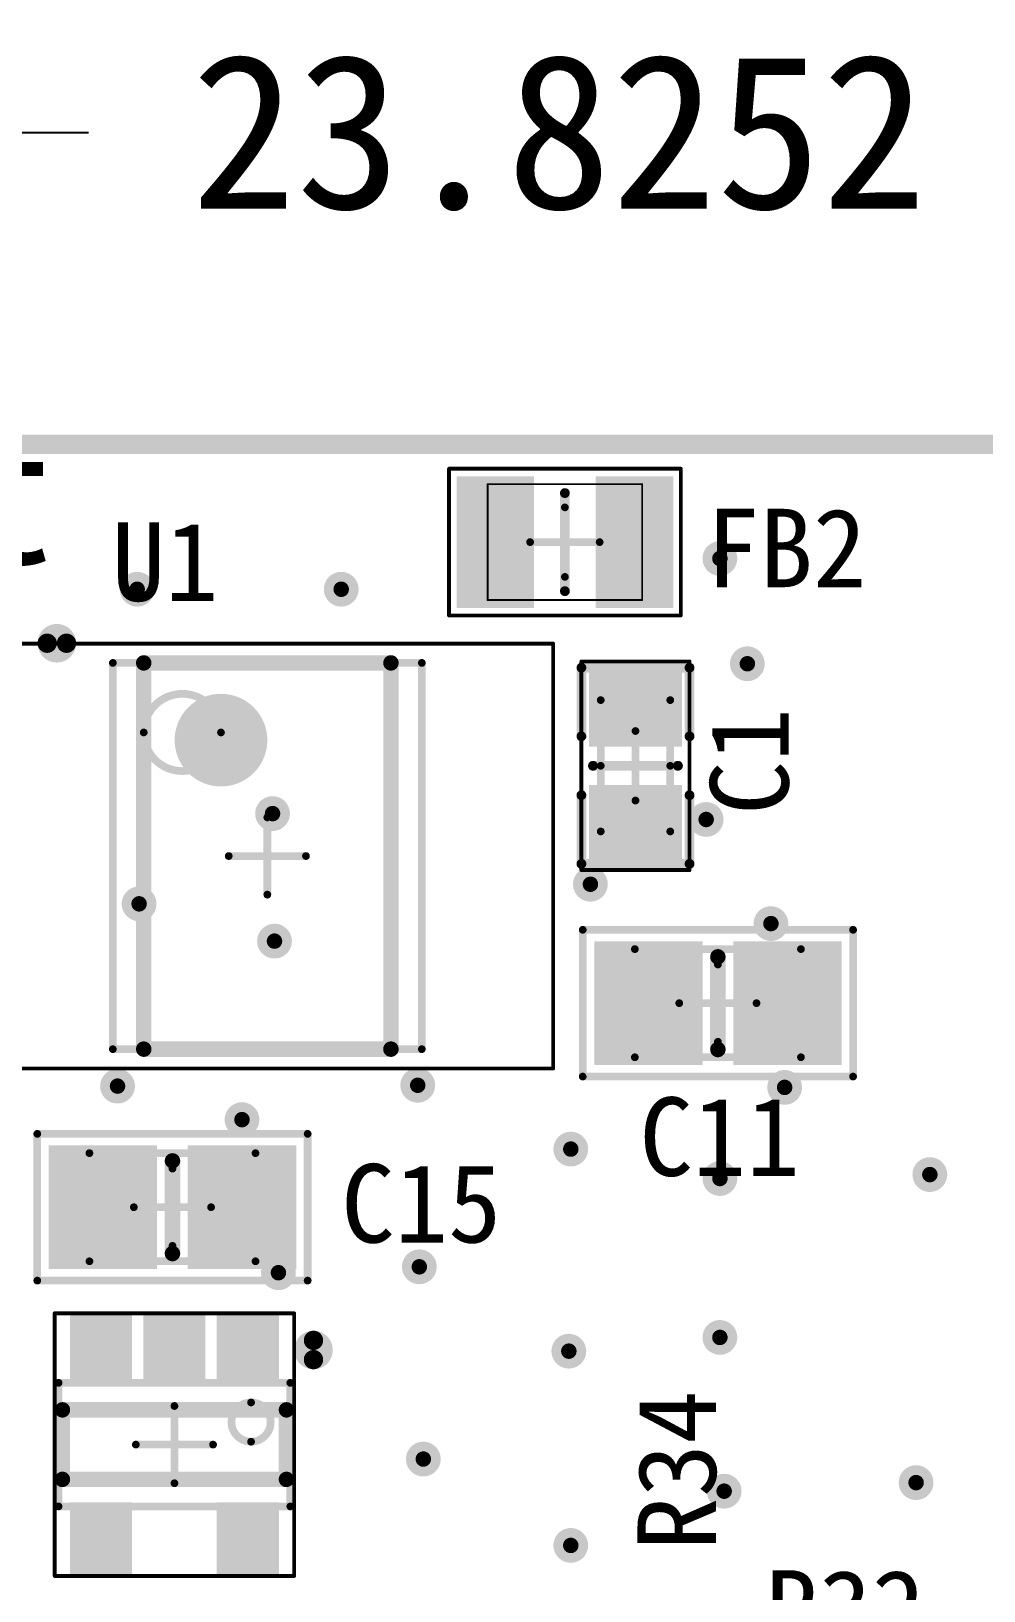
# Model space of a CAD drawing. Extents: x 75 to 173, y 40 to 188.
# Drawn here: x 137.37 to 149.7, y 88.85 to 109.04 of the extents above; entities that cross this region are included whole.
import ezdxf

# ---------------------------------------------------------------- set-up
doc = ezdxf.new("R2010")
doc.units = 0
doc.header["$MEASUREMENT"] = 0
doc.layers.get('0').update_dxf_attribs({"linetype": 'CONTINUOUS'})
doc.layers.get('Defpoints').update_dxf_attribs({"linetype": 'CONTINUOUS'})
for name, color, linetype in [('DRILLDRAWING', 1, 'CONTINUOUS'), ('KEEPOUTLAYER', 6, 'CONTINUOUS'), ('MECHANICAL13', 56, 'CONTINUOUS'), ('MECHANICAL15', 56, 'CONTINUOUS'), ('MULTILAYER', 9, 'CONTINUOUS'), ('TOPOVERLAY', 2, 'CONTINUOUS'), ('TOPPASTE', 8, 'CONTINUOUS'), ('TOPSOLDER', 216, 'CONTINUOUS')]:
    doc.layers.add(name, color=color, linetype=linetype)
doc.dimstyles.get("Standard").update_dxf_attribs({"dimtxt": 0.18, "dimasz": 0.18, "dimexe": 0.18, "dimexo": 0.0625, "dimgap": 0.09, "dimtad": 0, "dimtih": 1, "dimtoh": 1, "dimdec": 4, "dimzin": 0, "dimdsep": 46, "dimtxsty": 'STANDARD', "dimcen": 0.09, "dimadec": 0, "dimazin": 0, "dimtfac": 1, "dimtdec": 4, "dimtofl": 0, "dimtmove": 0, "dimatfit": 0, "dimfxl": 1, "dimtolj": 1, "dimtzin": 0, "dimarcsym": 0})

# ---------------------------------------------------------------- blocks, each defined once
blk = doc.blocks.new('SOT_23_5PIN_9')
at = {"layer": 'MECHANICAL13', "const_width": 0.1}
for points in [[(-0.79992, -1.500104), (-0.79992, 1.499918)], [(0.800082, 1.499918), (-0.79992, 1.499918)], [(0.800082, -1.500104), (0.800082, 1.499918)], [(0.800082, -1.500104), (-0.79992, -1.500104)]]:
    blk.add_lwpolyline(points, dxfattribs=at)
at = {"layer": 'MECHANICAL13'}
for points, const_width in [([(-0.824918, 1.499918, 1), (-0.774921, 1.499918, 1)], 0.05), ([(-0.824918, 1.499918, 1), (-0.774921, 1.499918, 1)], 0.05), ([(0.775084, 1.499918, 1), (0.825081, 1.499918, 1)], 0.05), ([(0.775084, 1.499918, 1), (0.825081, 1.499918, 1)], 0.05), ([(-0.03792, 0.991918, 1), (-0.54592, 0.991918, 1)], 0.1), ([(-0.570918, 0.991918, 1), (-0.520921, 0.991918, 1)], 0.05), ([(-0.062918, 0.991918, 1), (-0.012921, 0.991918, 1)], 0.05), ([(-0.824918, -1.500104, 1), (-0.774921, -1.500104, 1)], 0.05), ([(-0.824918, -1.500104, 1), (-0.774921, -1.500104, 1)], 0.05), ([(0.775084, -1.500104, 1), (0.825081, -1.500104, 1)], 0.05), ([(0.775084, -1.500104, 1), (0.825081, -1.500104, 1)], 0.05)]:
    blk.add_lwpolyline(points, format="xyb", close=True, dxfattribs=dict(at, const_width=const_width))
at = {"layer": 'MECHANICAL15'}
for points, const_width in [([(1.700002, 1.549999), (-1.699999, 1.549999)], 0.05), ([(-1.699999, -1.549999), (-1.699999, 1.549999)], 0.05), ([(1.700002, -1.549999), (1.700002, 1.549999)], 0.05), ([(0, -0.499999), (0, 0.500002)], 0.1), ([(0.500002, 0), (-0.499999, 0)], 0.1), ([(1.700002, -1.549999), (-1.699999, -1.549999)], 0.05)]:
    blk.add_lwpolyline(points, dxfattribs=dict(at, const_width=const_width))
for points, const_width in [([(-1.712498, 1.549999, 1), (-1.6875, 1.549999, 1)], 0.024999), ([(-1.712498, 1.549999, 1), (-1.6875, 1.549999, 1)], 0.024999), ([(1.687502, 1.549999, 1), (1.712501, 1.549999, 1)], 0.024999), ([(1.687502, 1.549999, 1), (1.712501, 1.549999, 1)], 0.024999), ([(-0.024999, 0.500002, 1), (0.024999, 0.500002, 1)], 0.05), ([(-0.524998, 0, 1), (-0.475, 0, 1)], 0.05), ([(0.475003, 0, 1), (0.525, 0, 1)], 0.05), ([(-0.024999, -0.499999, 1), (0.024999, -0.499999, 1)], 0.05), ([(-1.712498, -1.549999, 1), (-1.6875, -1.549999, 1)], 0.024999), ([(-1.712498, -1.549999, 1), (-1.6875, -1.549999, 1)], 0.024999), ([(1.687502, -1.549999, 1), (1.712501, -1.549999, 1)], 0.024999), ([(1.687502, -1.549999, 1), (1.712501, -1.549999, 1)], 0.024999)]:
    blk.add_lwpolyline(points, format="xyb", close=True, dxfattribs=dict(at, const_width=const_width))
at = {"layer": 'TOPOVERLAY'}
for points, const_width in [([(-1.099998, 1.800001, 1), (-1.35, 1.800001, 1)], 0.249999), ([(-1.412499, 1.800001, 1), (-1.287501, 1.800001, 1)], 0.124998), ([(-1.162497, 1.800001, 1), (-1.037499, 1.800001, 1)], 0.124998), ([(-0.499999, 1.45, 1), (-0.399999, 1.45, 1)], 0.1), ([(-0.499999, 1.45, 1), (-0.399999, 1.45, 1)], 0.1), ([(0.400002, 1.45, 1), (0.500002, 1.45, 1)], 0.1), ([(0.400002, 1.45, 1), (0.500002, 1.45, 1)], 0.1), ([(-0.499999, -1.45, 1), (-0.399999, -1.45, 1)], 0.1), ([(-0.499999, -1.45, 1), (-0.399999, -1.45, 1)], 0.1), ([(0.400002, -1.45, 1), (0.500002, -1.45, 1)], 0.1), ([(0.400002, -1.45, 1), (0.500002, -1.45, 1)], 0.1)]:
    blk.add_lwpolyline(points, format="xyb", close=True, dxfattribs=dict(at, const_width=const_width))
at = {"layer": 'TOPOVERLAY', "const_width": 0.2}
for points in [[(-0.449999, -1.45), (-0.449999, 1.45)], [(0.450002, 1.45), (-0.449999, 1.45)], [(0.450002, -1.45), (0.450002, 1.45)], [(0.450002, -1.45), (-0.449999, -1.45)]]:
    blk.add_lwpolyline(points, dxfattribs=at)
at = {"layer": 'TOPPASTE'}
for points in [[(-0.849998, 0.650001), (-0.849998, 1.25), (-1.599999, 0.650001), (-1.599999, 1.25)], [(1.600002, 0.650001), (1.600002, 1.25), (0.850001, 0.650001), (0.850001, 1.25)], [(-0.849998, -0.299999), (-0.849998, 0.299999), (-1.599999, -0.299999), (-1.599999, 0.299999)], [(-0.849998, -1.249997), (-0.849998, -0.649999), (-1.599999, -1.249997), (-1.599999, -0.649999)], [(1.600002, -1.249997), (1.600002, -0.649999), (0.850001, -1.249997), (0.850001, -0.649999)]]:
    blk.add_solid(points, dxfattribs=at)
at = {"layer": 'TOPSOLDER'}
for points in [[(-0.748398, 0.548401), (-0.748398, 1.3516), (-1.701599, 0.548401), (-1.701599, 1.3516)], [(1.701602, 0.548401), (1.701602, 1.3516), (0.748401, 0.548401), (0.748401, 1.3516)], [(-0.748398, -0.401599), (-0.748398, 0.401599), (-1.701599, -0.401599), (-1.701599, 0.401599)], [(-0.748398, -1.351598), (-0.748398, -0.548399), (-1.701599, -1.351598), (-1.701599, -0.548399)], [(1.701602, -1.351598), (1.701602, -0.548399), (0.748401, -1.351598), (0.748401, -0.548399)]]:
    blk.add_solid(points, dxfattribs=at)
blk = doc.blocks.new('C0805_19')
at = {"layer": 'MECHANICAL13', "const_width": 0.1}
for points in [[(-1.074999, 0.700004), (1.075002, 0.700004)], [(-1.074999, -0.699996), (-1.074999, 0.700004)], [(1.075002, -0.699996), (1.075002, 0.700004)], [(-1.074999, -0.699996), (1.075002, -0.699996)]]:
    blk.add_lwpolyline(points, dxfattribs=at)
at = {"layer": 'MECHANICAL13', "const_width": 0.05}
for points in [[(-1.099998, 0.700004, 1), (-1.05, 0.700004, 1)], [(-1.099998, 0.700004, 1), (-1.05, 0.700004, 1)], [(1.050003, 0.700004, 1), (1.1, 0.700004, 1)], [(1.050003, 0.700004, 1), (1.1, 0.700004, 1)], [(-1.099998, -0.699996, 1), (-1.05, -0.699996, 1)], [(-1.099998, -0.699996, 1), (-1.05, -0.699996, 1)], [(1.050003, -0.699996, 1), (1.1, -0.699996, 1)], [(1.050003, -0.699996, 1), (1.1, -0.699996, 1)]]:
    blk.add_lwpolyline(points, format="xyb", close=True, dxfattribs=at)
at = {"layer": 'MECHANICAL15', "const_width": 0.1}
for points in [[(-1.749999, 0.950003), (1.750002, 0.950003)], [(-1.749999, -0.949996), (-1.749999, 0.950003)], [(1.750002, -0.949996), (1.750002, 0.950003)], [(0.000003, -0.499996), (0.000003, 0.500004)], [(-0.499999, 0.000003), (0.500002, 0.000003)], [(-1.749999, -0.949996), (1.750002, -0.949996)]]:
    blk.add_lwpolyline(points, dxfattribs=at)
at = {"layer": 'MECHANICAL15', "const_width": 0.05}
for points in [[(-1.774998, 0.950003, 1), (-1.725, 0.950003, 1)], [(-1.774998, 0.950003, 1), (-1.725, 0.950003, 1)], [(1.725003, 0.950003, 1), (1.775, 0.950003, 1)], [(1.725003, 0.950003, 1), (1.775, 0.950003, 1)], [(-0.024996, 0.500004, 1), (0.025001, 0.500004, 1)], [(-0.524998, 0.000003, 1), (-0.475, 0.000003, 1)], [(0.475003, 0.000003, 1), (0.525, 0.000003, 1)], [(-0.024996, -0.499996, 1), (0.025001, -0.499996, 1)], [(-1.774998, -0.949996, 1), (-1.725, -0.949996, 1)], [(-1.774998, -0.949996, 1), (-1.725, -0.949996, 1)], [(1.725003, -0.949996, 1), (1.775, -0.949996, 1)], [(1.725003, -0.949996, 1), (1.775, -0.949996, 1)]]:
    blk.add_lwpolyline(points, format="xyb", close=True, dxfattribs=at)
at = {"layer": 'TOPOVERLAY', "const_width": 0.2}
blk.add_lwpolyline([(0, -0.599999), (0, 0.599999)], dxfattribs=at)
at = {"layer": 'TOPOVERLAY', "const_width": 0.1}
for points in [[(-0.05, 0.599999, 1), (0.05, 0.599999, 1)], [(-0.05, -0.599999, 1), (0.05, -0.599999, 1)]]:
    blk.add_lwpolyline(points, format="xyb", close=True, dxfattribs=at)
at = {"layer": 'TOPPASTE'}
for points in [[(-0.299999, -0.699996), (-0.299999, 0.700001), (-1.499997, -0.699996), (-1.499997, 0.700001)], [(1.5, -0.699996), (1.5, 0.700001), (0.300002, -0.699996), (0.300002, 0.700001)]]:
    blk.add_solid(points, dxfattribs=at)
at = {"layer": 'TOPSOLDER'}
for points in [[(-0.198399, -0.801596), (-0.198399, 0.801601), (-1.601597, -0.801596), (-1.601597, 0.801601)], [(1.6016, -0.801596), (1.6016, 0.801601), (0.198402, -0.801596), (0.198402, 0.801601)]]:
    blk.add_solid(points, dxfattribs=at)
blk = doc.blocks.new('SOP_8PIN_20')
at = {"layer": 'MECHANICAL13', "const_width": 0.1}
for points in [[(-2.000001, -2.5), (-2.000001, 2.5)], [(-2.000001, 2.5), (1.999999, 2.5)], [(1.999999, -2.5), (1.999999, 2.5)], [(-2.000001, -2.5), (1.999999, -2.5)]]:
    blk.add_lwpolyline(points, dxfattribs=at)
at = {"layer": 'MECHANICAL13'}
for points, const_width in [([(-2.025, 2.5, 1), (-1.975002, 2.5, 1)], 0.05), ([(-2.025, 2.5, 1), (-1.975002, 2.5, 1)], 0.05), ([(1.975, 2.5, 1), (2.024997, 2.5, 1)], 0.05), ([(1.975, 2.5, 1), (2.024997, 2.5, 1)], 0.05), ([(-0.600001, 1.599999, 1), (-1.599999, 1.599999, 1)], 0.1), ([(-1.624998, 1.599999, 1), (-1.575001, 1.599999, 1)], 0.05), ([(-0.625, 1.599999, 1), (-0.575003, 1.599999, 1)], 0.05), ([(-2.025, -2.5, 1), (-1.975002, -2.5, 1)], 0.05), ([(-2.025, -2.5, 1), (-1.975002, -2.5, 1)], 0.05), ([(1.975, -2.5, 1), (2.024997, -2.5, 1)], 0.05), ([(1.975, -2.5, 1), (2.024997, -2.5, 1)], 0.05)]:
    blk.add_lwpolyline(points, format="xyb", close=True, dxfattribs=dict(at, const_width=const_width))
at = {"layer": 'MECHANICAL15'}
for points, const_width in [([(-3.7, -2.75), (-3.7, 2.75)], 0.05), ([(-3.7, 2.75), (3.7, 2.75)], 0.05), ([(3.7, -2.75), (3.7, 2.75)], 0.05), ([(0, -0.499999), (0, 0.499999)], 0.1), ([(-0.500002, 0), (0.499999, 0)], 0.1), ([(-3.7, -2.75), (3.7, -2.75)], 0.05)]:
    blk.add_lwpolyline(points, dxfattribs=dict(at, const_width=const_width))
for points, const_width in [([(-3.7125, 2.75, 1), (-3.687501, 2.75, 1)], 0.024999), ([(-3.7125, 2.75, 1), (-3.687501, 2.75, 1)], 0.024999), ([(3.687501, 2.75, 1), (3.7125, 2.75, 1)], 0.024999), ([(3.687501, 2.75, 1), (3.7125, 2.75, 1)], 0.024999), ([(-0.024999, 0.499999, 1), (0.024999, 0.499999, 1)], 0.05), ([(-0.525, 0, 1), (-0.475003, 0, 1)], 0.05), ([(0.475, 0, 1), (0.524998, 0, 1)], 0.05), ([(-0.024999, -0.499999, 1), (0.024999, -0.499999, 1)], 0.05), ([(-3.7125, -2.75, 1), (-3.687501, -2.75, 1)], 0.024999), ([(-3.7125, -2.75, 1), (-3.687501, -2.75, 1)], 0.024999), ([(3.687501, -2.75, 1), (3.7125, -2.75, 1)], 0.024999), ([(3.687501, -2.75, 1), (3.7125, -2.75, 1)], 0.024999)]:
    blk.add_lwpolyline(points, format="xyb", close=True, dxfattribs=dict(at, const_width=const_width))
at = {"layer": 'TOPOVERLAY'}
for points, const_width in [([(-2.599997, 2.755001, 1), (-2.849999, 2.755001, 1)], 0.249999), ([(-2.912499, 2.755001, 1), (-2.7875, 2.755001, 1)], 0.124998), ([(-2.662497, 2.755001, 1), (-2.537498, 2.755001, 1)], 0.124998), ([(-1.650002, 2.5, 1), (-1.550002, 2.5, 1)], 0.1), ([(-1.650002, 2.5, 1), (-1.550002, 2.5, 1)], 0.1), ([(1.549999, 2.5, 1), (1.649999, 2.5, 1)], 0.1), ([(1.549999, 2.5, 1), (1.649999, 2.5, 1)], 0.1), ([(-0.300002, 1.5, 1), (-0.900001, 1.5, 1)], 0.599999), ([(-1.05, 1.5, 1), (-0.750001, 1.5, 1)], 0.299999), ([(-0.450002, 1.5, 1), (-0.150002, 1.5, 1)], 0.299999), ([(-1.650002, -2.5, 1), (-1.550002, -2.5, 1)], 0.1), ([(-1.650002, -2.5, 1), (-1.550002, -2.5, 1)], 0.1), ([(1.549999, -2.5, 1), (1.649999, -2.5, 1)], 0.1), ([(1.549999, -2.5, 1), (1.649999, -2.5, 1)], 0.1)]:
    blk.add_lwpolyline(points, format="xyb", close=True, dxfattribs=dict(at, const_width=const_width))
at = {"layer": 'TOPOVERLAY', "const_width": 0.2}
for points in [[(-1.600002, -2.5), (-1.600002, 2.5)], [(-1.600002, 2.5), (1.599999, 2.5)], [(1.599999, -2.5), (1.599999, 2.5)], [(-1.600002, -2.5), (1.599999, -2.5)]]:
    blk.add_lwpolyline(points, dxfattribs=at)
blk = doc.blocks.new('C0805_30')
at = {"layer": 'MECHANICAL13', "const_width": 0.1}
for points in [[(1.075002, 0.700004), (-1.074999, 0.700004)], [(-1.074999, 0.700004), (-1.074999, -0.699996)], [(1.075002, 0.700004), (1.075002, -0.699996)], [(1.075002, -0.699996), (-1.074999, -0.699996)]]:
    blk.add_lwpolyline(points, dxfattribs=at)
at = {"layer": 'MECHANICAL13', "const_width": 0.05}
for points in [[(-1.099998, 0.700004, 1), (-1.05, 0.700004, 1)], [(-1.099998, 0.700004, 1), (-1.05, 0.700004, 1)], [(1.050003, 0.700004, 1), (1.1, 0.700004, 1)], [(1.050003, 0.700004, 1), (1.1, 0.700004, 1)], [(-1.099998, -0.699996, 1), (-1.05, -0.699996, 1)], [(-1.099998, -0.699996, 1), (-1.05, -0.699996, 1)], [(1.050003, -0.699996, 1), (1.1, -0.699996, 1)], [(1.050003, -0.699996, 1), (1.1, -0.699996, 1)]]:
    blk.add_lwpolyline(points, format="xyb", close=True, dxfattribs=at)
at = {"layer": 'MECHANICAL15', "const_width": 0.1}
for points in [[(1.750002, 0.950003), (-1.749999, 0.950003)], [(-1.749999, 0.950003), (-1.749999, -0.949996)], [(1.750002, 0.950003), (1.750002, -0.949996)], [(0.000003, 0.500004), (0.000003, -0.499996)], [(0.500002, 0.000003), (-0.499999, 0.000003)], [(1.750002, -0.949996), (-1.749999, -0.949996)]]:
    blk.add_lwpolyline(points, dxfattribs=at)
at = {"layer": 'MECHANICAL15', "const_width": 0.05}
for points in [[(-1.774998, 0.950003, 1), (-1.725, 0.950003, 1)], [(-1.774998, 0.950003, 1), (-1.725, 0.950003, 1)], [(1.725003, 0.950003, 1), (1.775, 0.950003, 1)], [(1.725003, 0.950003, 1), (1.775, 0.950003, 1)], [(-0.024996, 0.500004, 1), (0.025001, 0.500004, 1)], [(-0.524998, 0.000003, 1), (-0.475, 0.000003, 1)], [(0.475003, 0.000003, 1), (0.525, 0.000003, 1)], [(-0.024996, -0.499996, 1), (0.025001, -0.499996, 1)], [(-1.774998, -0.949996, 1), (-1.725, -0.949996, 1)], [(-1.774998, -0.949996, 1), (-1.725, -0.949996, 1)], [(1.725003, -0.949996, 1), (1.775, -0.949996, 1)], [(1.725003, -0.949996, 1), (1.775, -0.949996, 1)]]:
    blk.add_lwpolyline(points, format="xyb", close=True, dxfattribs=at)
at = {"layer": 'TOPOVERLAY', "const_width": 0.2}
blk.add_lwpolyline([(0, 0.599999), (0, -0.599999)], dxfattribs=at)
at = {"layer": 'TOPOVERLAY', "const_width": 0.1}
for points in [[(-0.05, 0.599999, 1), (0.05, 0.599999, 1)], [(-0.05, -0.599999, 1), (0.05, -0.599999, 1)]]:
    blk.add_lwpolyline(points, format="xyb", close=True, dxfattribs=at)
at = {"layer": 'TOPPASTE'}
for points in [[(-0.299999, -0.699996), (-0.299999, 0.700001), (-1.499997, -0.699996), (-1.499997, 0.700001)], [(1.5, -0.699996), (1.5, 0.700001), (0.300002, -0.699996), (0.300002, 0.700001)]]:
    blk.add_solid(points, dxfattribs=at)
at = {"layer": 'TOPSOLDER'}
for points in [[(-0.198399, -0.801596), (-0.198399, 0.801601), (-1.601597, -0.801596), (-1.601597, 0.801601)], [(1.6016, -0.801596), (1.6016, 0.801601), (0.198402, -0.801596), (0.198402, 0.801601)]]:
    blk.add_solid(points, dxfattribs=at)
blk = doc.blocks.new('C0603_32')
at = {"layer": 'MECHANICAL13', "const_width": 0.1}
for points in [[(-0.850001, 0.449999), (-0.850001, -0.450002)], [(-0.850001, 0.449999), (0.849998, 0.449999)], [(0.849998, 0.449999), (0.849998, -0.450002)], [(-0.850001, -0.450002), (0.849998, -0.450002)]]:
    blk.add_lwpolyline(points, dxfattribs=at)
at = {"layer": 'MECHANICAL13', "const_width": 0.05}
for points in [[(-0.875, 0.449999, 1), (-0.825002, 0.449999, 1)], [(-0.875, 0.449999, 1), (-0.825002, 0.449999, 1)], [(0.825, 0.449999, 1), (0.874997, 0.449999, 1)], [(0.825, 0.449999, 1), (0.874997, 0.449999, 1)], [(-0.875, -0.450002, 1), (-0.825002, -0.450002, 1)], [(-0.875, -0.450002, 1), (-0.825002, -0.450002, 1)], [(0.825, -0.450002, 1), (0.874997, -0.450002, 1)], [(0.825, -0.450002, 1), (0.874997, -0.450002, 1)]]:
    blk.add_lwpolyline(points, format="xyb", close=True, dxfattribs=at)
at = {"layer": 'MECHANICAL15'}
for points, const_width in [([(-1.35, 0.700001), (1.35, 0.700001)], 0.05), ([(-1.35, 0.700001), (-1.35, -0.700001)], 0.05), ([(1.35, 0.700001), (1.35, -0.700001)], 0.05), ([(0, 0.449999), (0, -0.450002)], 0.1), ([(-0.450002, 0), (0.449999, 0)], 0.1), ([(-1.35, -0.700001), (1.35, -0.700001)], 0.05)]:
    blk.add_lwpolyline(points, dxfattribs=dict(at, const_width=const_width))
for points, const_width in [([(-1.362499, 0.700001, 1), (-1.3375, 0.700001, 1)], 0.024999), ([(-1.362499, 0.700001, 1), (-1.3375, 0.700001, 1)], 0.024999), ([(1.3375, 0.700001, 1), (1.362499, 0.700001, 1)], 0.024999), ([(1.3375, 0.700001, 1), (1.362499, 0.700001, 1)], 0.024999), ([(-0.024999, 0.449999, 1), (0.024999, 0.449999, 1)], 0.05), ([(-0.475, 0, 1), (-0.425003, 0, 1)], 0.05), ([(0.425, 0, 1), (0.474998, 0, 1)], 0.05), ([(-0.024999, -0.450002, 1), (0.024999, -0.450002, 1)], 0.05), ([(-1.362499, -0.700001, 1), (-1.3375, -0.700001, 1)], 0.024999), ([(-1.362499, -0.700001, 1), (-1.3375, -0.700001, 1)], 0.024999), ([(1.3375, -0.700001, 1), (1.362499, -0.700001, 1)], 0.024999), ([(1.3375, -0.700001, 1), (1.362499, -0.700001, 1)], 0.024999)]:
    blk.add_lwpolyline(points, format="xyb", close=True, dxfattribs=dict(at, const_width=const_width))
at = {"layer": 'TOPOVERLAY', "const_width": 0.127}
for points in [[(-1.27, 0.700001), (-1.27, -0.700001)], [(-1.27, 0.700001), (-0.381, 0.700001)], [(0, 0.549999), (0, -0.549999)], [(0.381, 0.700001), (1.27, 0.700001)], [(1.27, 0.700001), (1.27, -0.700001)], [(-1.27, -0.700001), (-0.381, -0.700001)], [(0.381, -0.700001), (1.27, -0.700001)]]:
    blk.add_lwpolyline(points, dxfattribs=at)
at = {"layer": 'TOPOVERLAY', "const_width": 0.0635}
for points in [[(-1.30175, 0.700001, 1), (-1.23825, 0.700001, 1)], [(-1.30175, 0.700001, 1), (-1.23825, 0.700001, 1)], [(-0.41275, 0.700001, 1), (-0.34925, 0.700001, 1)], [(-0.03175, 0.549999, 1), (0.03175, 0.549999, 1)], [(0.34925, 0.700001, 1), (0.41275, 0.700001, 1)], [(1.23825, 0.700001, 1), (1.30175, 0.700001, 1)], [(1.23825, 0.700001, 1), (1.30175, 0.700001, 1)], [(-0.03175, -0.549999, 1), (0.03175, -0.549999, 1)], [(-1.30175, -0.700001, 1), (-1.23825, -0.700001, 1)], [(-1.30175, -0.700001, 1), (-1.23825, -0.700001, 1)], [(-0.41275, -0.700001, 1), (-0.34925, -0.700001, 1)], [(0.34925, -0.700001, 1), (0.41275, -0.700001, 1)], [(1.23825, -0.700001, 1), (1.30175, -0.700001, 1)], [(1.23825, -0.700001, 1), (1.30175, -0.700001, 1)]]:
    blk.add_lwpolyline(points, format="xyb", close=True, dxfattribs=at)
at = {"layer": 'TOPPASTE'}
for points in [[(-0.350002, -0.499999), (-0.350002, 0.499999), (-1.15, -0.499999), (-1.15, 0.499999)], [(1.149998, -0.499999), (1.149998, 0.499999), (0.349999, -0.499999), (0.349999, 0.499999)]]:
    blk.add_solid(points, dxfattribs=at)
at = {"layer": 'TOPSOLDER'}
for points in [[(-0.248402, -0.601599), (-0.248402, 0.601599), (-1.2516, -0.601599), (-1.2516, 0.601599)], [(1.251598, -0.601599), (1.251598, 0.601599), (0.248399, -0.601599), (0.248399, 0.601599)]]:
    blk.add_solid(points, dxfattribs=at)
blk = doc.blocks.new('FB_86')
at = {"layer": 'MECHANICAL13', "const_width": 0.0254}
for points in [[(-0.999785, -0.749889), (-0.999785, 0.750133)], [(-0.999785, 0.750133), (1.000191, 0.750133)], [(1.000191, -0.749889), (1.000191, 0.750133)], [(-0.999785, -0.749889), (1.000191, -0.749889)]]:
    blk.add_lwpolyline(points, dxfattribs=at)
at = {"layer": 'MECHANICAL13', "const_width": 0.0127}
for points in [[(-1.006135, 0.750133, 1), (-0.993435, 0.750133, 1)], [(-1.006135, 0.750133, 1), (-0.993435, 0.750133, 1)], [(0.993841, 0.750133, 1), (1.006541, 0.750133, 1)], [(0.993841, 0.750133, 1), (1.006541, 0.750133, 1)], [(-1.006135, -0.749889, 1), (-0.993435, -0.749889, 1)], [(-1.006135, -0.749889, 1), (-0.993435, -0.749889, 1)], [(0.993841, -0.749889, 1), (1.006541, -0.749889, 1)], [(0.993841, -0.749889, 1), (1.006541, -0.749889, 1)]]:
    blk.add_lwpolyline(points, format="xyb", close=True, dxfattribs=at)
at = {"layer": 'MECHANICAL15'}
for points, const_width in [([(-1.5, -0.950001), (-1.5, 0.950001)], 0.05), ([(-1.5, 0.950001), (1.5, 0.950001)], 0.05), ([(1.5, -0.950001), (1.5, 0.950001)], 0.05), ([(0, -0.450002), (0, 0.449999)], 0.1), ([(-0.450002, 0), (0.449999, 0)], 0.1), ([(-1.5, -0.950001), (1.5, -0.950001)], 0.05)]:
    blk.add_lwpolyline(points, dxfattribs=dict(at, const_width=const_width))
for points, const_width in [([(-1.512499, 0.950001, 1), (-1.4875, 0.950001, 1)], 0.024999), ([(-1.512499, 0.950001, 1), (-1.4875, 0.950001, 1)], 0.024999), ([(1.4875, 0.950001, 1), (1.512499, 0.950001, 1)], 0.024999), ([(1.4875, 0.950001, 1), (1.512499, 0.950001, 1)], 0.024999), ([(-0.024999, 0.449999, 1), (0.024999, 0.449999, 1)], 0.05), ([(-0.475, 0, 1), (-0.425003, 0, 1)], 0.05), ([(0.425, 0, 1), (0.474998, 0, 1)], 0.05), ([(-0.024999, -0.450002, 1), (0.024999, -0.450002, 1)], 0.05), ([(-1.512499, -0.950001, 1), (-1.4875, -0.950001, 1)], 0.024999), ([(-1.512499, -0.950001, 1), (-1.4875, -0.950001, 1)], 0.024999), ([(1.4875, -0.950001, 1), (1.512499, -0.950001, 1)], 0.024999), ([(1.4875, -0.950001, 1), (1.512499, -0.950001, 1)], 0.024999)]:
    blk.add_lwpolyline(points, format="xyb", close=True, dxfattribs=dict(at, const_width=const_width))
at = {"layer": 'TOPOVERLAY', "const_width": 0.127}
blk.add_lwpolyline([(0, -0.635), (0, 0.635)], dxfattribs=at)
at = {"layer": 'TOPOVERLAY', "const_width": 0.0635}
for points in [[(-0.03175, 0.635, 1), (0.03175, 0.635, 1)], [(-0.03175, -0.635, 1), (0.03175, -0.635, 1)]]:
    blk.add_lwpolyline(points, format="xyb", close=True, dxfattribs=at)
at = {"layer": 'TOPPASTE'}
for points in [[(-0.500002, -0.749999), (-0.500002, 0.749999), (-1.3, -0.749999), (-1.3, 0.749999)], [(1.3, -0.749999), (1.3, 0.749999), (0.500002, -0.749999), (0.500002, 0.749999)]]:
    blk.add_solid(points, dxfattribs=at)
at = {"layer": 'TOPSOLDER'}
for points in [[(-0.398402, -0.851598), (-0.398402, 0.851598), (-1.4016, -0.851598), (-1.4016, 0.851598)], [(1.4016, -0.851598), (1.4016, 0.851598), (0.398402, -0.851598), (0.398402, 0.851598)]]:
    blk.add_solid(points, dxfattribs=at)
blk = doc.blocks.new('*D132')
at = {"color": 0, "linetype": 'Continuous', "lineweight": -2}
for p, q in [((132.286, 100.683), (132.286, 107.906)), ((156.111, 99.815), (156.111, 107.906)), ((132.466, 107.726), (138.108, 107.726)), ((155.931, 107.726), (150.288, 107.726))]:
    blk.add_line(p, q, dxfattribs=at)
at = {"color": 0, "linetype": 'Continuous'}
for points in [[(132.466, 107.756), (132.466, 107.696), (132.286, 107.726)], [(155.931, 107.696), (155.931, 107.756), (156.111, 107.726)]]:
    blk.add_solid(points, dxfattribs=at)
at = {"layer": 'Defpoints', "color": 0, "linetype": 'Continuous'}
for p in [(156.111, 107.726), (132.286, 100.621), (156.111, 99.752)]:
    blk.add_point(p, dxfattribs=at)
at = {"color": 0, "linetype": 'Continuous', "insert": (144.198, 107.726), "char_height": 2, "attachment_point": 5}
blk.add_mtext('\\A1;23.8252', dxfattribs=at)

msp = doc.modelspace()

# ---------------------------------------------------------------- linework, layer by layer
at = {"layer": 'DRILLDRAWING', "const_width": 0.1}
for points in [[(146.23099, 102.2116, 1), (146.33099, 102.2116, 1)], [(138.68719, 101.81406, 1), (138.78719, 101.81406, 1)], [(141.32879, 101.81406, 1), (141.42879, 101.81406, 1)], [(146.58659, 100.8494, 1), (146.68659, 100.8494, 1)], [(140.43979, 98.9096, 1), (140.53979, 98.9096, 1)], [(146.05319, 98.8334, 1), (146.15319, 98.8334, 1)], [(144.55459, 97.9952, 1), (144.65459, 97.9952, 1)], [(138.71259, 97.7412, 1), (138.81259, 97.7412, 1)], [(146.89139, 97.4854, 1), (146.99139, 97.4854, 1)], [(140.46519, 97.2586, 1), (140.56519, 97.2586, 1)], [(138.43319, 95.3814, 1), (138.53319, 95.3814, 1)], [(142.31939, 95.39238, 1), (142.41939, 95.39238, 1)], [(147.06919, 95.36521, 1), (147.16919, 95.36521, 1)], [(140.04439, 94.9472, 1), (140.14439, 94.9472, 1)], [(144.30059, 94.5662, 1), (144.40059, 94.5662, 1)], [(148.94879, 94.236, 1), (149.04879, 94.236, 1)], [(146.23099, 94.1852, 1), (146.33099, 94.1852, 1)], [(142.34001, 93.0422, 1), (142.44001, 93.0422, 1)], [(140.51599, 92.966, 1), (140.61599, 92.966, 1)], [(146.23099, 92.1278, 1), (146.33099, 92.1278, 1)], [(144.27519, 91.95, 1), (144.37519, 91.95, 1)], [(142.39158, 90.553, 1), (142.49158, 90.553, 1)], [(148.77099, 90.2482, 1), (148.87099, 90.2482, 1)], [(146.28593, 90.13738, 1), (146.38593, 90.13738, 1)], [(144.30059, 89.4354, 1), (144.40059, 89.4354, 1)]]:
    msp.add_lwpolyline(points, format="xyb", close=True, dxfattribs=at)
at = {"layer": 'KEEPOUTLAYER', "const_width": 0.254}
msp.add_lwpolyline([(86.337, 103.69), (155.47199, 103.69)], dxfattribs=at)
at = {"layer": 'MULTILAYER', "const_width": 0.225}
for points in [[(146.16849, 102.2116, 1), (146.39349, 102.2116, 1)], [(138.62469, 101.81406, 1), (138.84969, 101.81406, 1)], [(141.26629, 101.81406, 1), (141.49129, 101.81406, 1)], [(146.52409, 100.8494, 1), (146.74909, 100.8494, 1)], [(140.37729, 98.9096, 1), (140.60229, 98.9096, 1)], [(145.99069, 98.8334, 1), (146.21569, 98.8334, 1)], [(144.49209, 97.9952, 1), (144.71709, 97.9952, 1)], [(138.65009, 97.7412, 1), (138.87509, 97.7412, 1)], [(146.82889, 97.4854, 1), (147.05389, 97.4854, 1)], [(140.40269, 97.2586, 1), (140.62769, 97.2586, 1)], [(138.37069, 95.3814, 1), (138.59569, 95.3814, 1)], [(142.25689, 95.39238, 1), (142.48189, 95.39238, 1)], [(147.00669, 95.36521, 1), (147.23169, 95.36521, 1)], [(139.98189, 94.9472, 1), (140.20689, 94.9472, 1)], [(144.23809, 94.5662, 1), (144.46309, 94.5662, 1)], [(146.16849, 94.1852, 1), (146.39349, 94.1852, 1)], [(148.88629, 94.236, 1), (149.11129, 94.236, 1)], [(140.45349, 92.966, 1), (140.67849, 92.966, 1)], [(142.27751, 93.0422, 1), (142.50251, 93.0422, 1)], [(146.16849, 92.1278, 1), (146.39349, 92.1278, 1)], [(144.21269, 91.95, 1), (144.43769, 91.95, 1)], [(142.32908, 90.553, 1), (142.55408, 90.553, 1)], [(148.70849, 90.2482, 1), (148.93349, 90.2482, 1)], [(146.22343, 90.13738, 1), (146.44843, 90.13738, 1)], [(144.23809, 89.4354, 1), (144.46309, 89.4354, 1)]]:
    msp.add_lwpolyline(points, format="xyb", close=True, dxfattribs=at)

# ---------------------------------------------------------------- block references
for name, p in [('FB_86', (144.27439, 102.4242)), ('SOP_8PIN_20', (140.42239, 98.3602)), ('C0805_19', (139.19439, 93.8136))]:
    msp.add_blockref(name, p)
for name, p, rotation in [('C0603_32', (145.18813, 99.5286), 90), ('C0805_30', (146.25493, 96.4552), 180), ('SOT_23_5PIN_9', (139.21979, 90.7402), 270)]:
    msp.add_blockref(name, p, dxfattribs=dict(rotation=rotation))

# ---------------------------------------------------------------- texts
at = {"layer": 'TOPOVERLAY'}
for s, height, p in [('Power Out', 1.778, (126.77379, 102.1448)), ('FB2', 1.016, (146.10319, 101.84)), ('U1', 1.016, (138.40699, 101.6622)), ('C11', 1.016, (145.23959, 94.22)), ('C15', 1.016, (141.37879, 93.3564)), ('R32', 1.016, (146.86519, 88.0986))]:
    msp.add_text(s, height=height, dxfattribs=at).set_placement(p)
for s, p in [('C1', (147.16999, 98.8936)), ('R34', (146.23019, 89.3686))]:
    msp.add_text(s, height=1.016, rotation=90, dxfattribs=at).set_placement(p)

# ---------------------------------------------------------------- dimensions: what is measured, and where the dimension line sits
at = {"linetype": 'Continuous'}
dim = msp.add_linear_dim(base=(156.11079, 107.72632), p1=(132.28559, 100.6208), p2=(156.11079, 99.7525), dimstyle='STANDARD', override={"dimtxt": 2, "dimtmove": 2, "dimatfit": 3}, dxfattribs=at)
dim.commit()
dim.dimension.update_dxf_attribs({"geometry": '*D132', "text_midpoint": (144.19819, 107.72632)})

doc.saveas('drawing.dxf')
